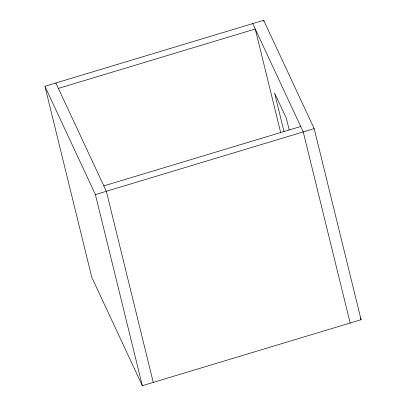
<?xml version="1.0" encoding="UTF-8"?>
<svg xmlns="http://www.w3.org/2000/svg" width="406" height="406" viewBox="0 0 406 406"><rect width="100%" height="100%" fill="white"/><g stroke="black" fill="none" stroke-linecap="round" stroke-linejoin="round"><path stroke-width="0.61" d="M44.914 86.285L263.672 20.3L314.178 128.606L361.086 319.715L142.328 385.7L91.822 277.394L44.914 86.285L95.415 194.591L142.328 385.7M58.378 88.401L255.257 29.014L280.754 132.863M103.829 185.877L300.714 126.489M95.415 194.591L314.178 128.606M252.735 23.599L303.236 131.904L350.15 323.014M360.284 317.994L361.086 319.715M55.85 82.986L106.352 191.292L153.265 382.401M263.672 20.3L263.976 21.528M289.204 129.945L286.347 118.308L274.563 93.04L284.038 131.625"/></g></svg>
